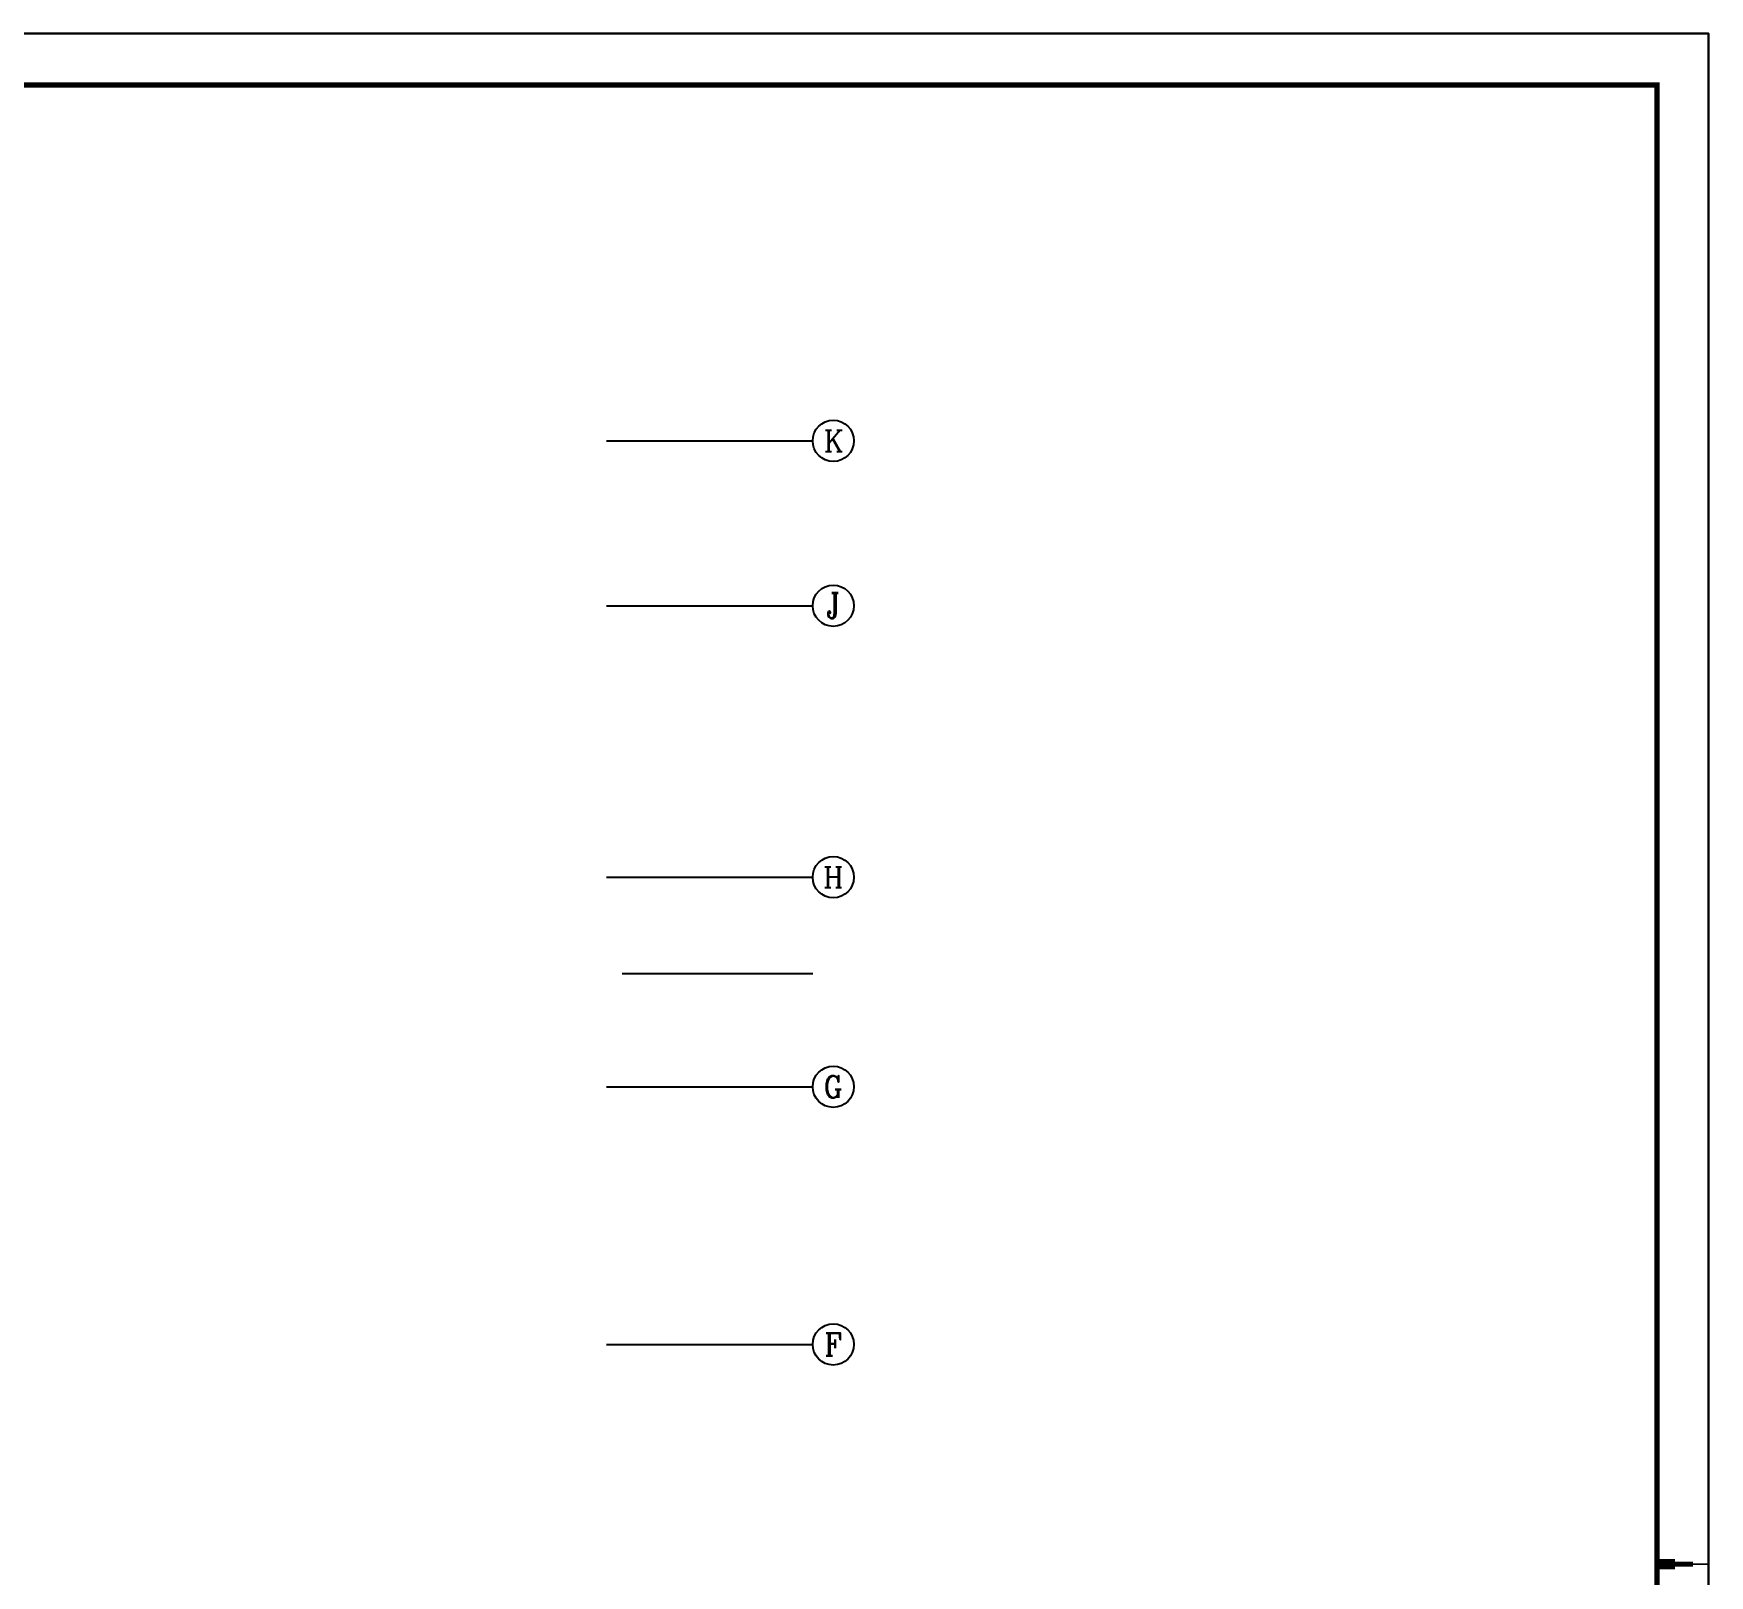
# Model space of a CAD drawing. Extents: x -55438775289 to -98440, y -7665632576 to 9496667396.
# Drawn here: x -157215 to -108414, y -177742 to -132865 of the extents above; entities that cross this region are included whole.
import ezdxf
from ezdxf.enums import TextEntityAlignment as Align

# ---------------------------------------------------------------- set-up
doc = ezdxf.new("R2010")
doc.units = 0
doc.header["$LTSCALE"] = 1000
doc.layers.get('0').update_dxf_attribs({"linetype": 'CONTINUOUS'})
for name, color, linetype in [('0AR', 8, 'CONTINUOUS'), ('FRAME', 7, 'CONTINUOUS'), ('行政综合楼底图$0$AXIS', 8, 'CONTINUOUS'), ('行政综合楼底图$0$AXIS_TEXT', 8, 'CONTINUOUS')]:
    doc.layers.add(name, color=color, linetype=linetype)
doc.styles.add('行政综合楼底图$0$_TCH_AXIS', font='COMPLEX', dxfattribs={"bigfont": 'GBCBIG'})
doc.styles.add('行政综合楼底图$0$COMPLEX', font='COMPLEX')

# ---------------------------------------------------------------- blocks, each defined once
blk = doc.blocks.new('行政综合楼底图$0$_AXISO')
blk.add_circle((0, 0), 0.5)
at = {"layer": '行政综合楼底图$0$AXIS_TEXT', "style": '行政综合楼底图$0$COMPLEX', "width": 1.041667}
blk.add_attdef('A', text='', height=0.56, dxfattribs=at).set_placement((-0.25, -0.28), (0.25, -0.28), align=Align.FIT)
blk = doc.blocks.new('行政综合楼底图')
at = {"layer": '行政综合楼底图$0$AXIS'}
for p, q in [((-805930, -360865), (-799930, -360865)), ((-805930, -365665), (-799930, -365665)), ((-805930, -373565), (-799930, -373565)), ((-805480, -376365), (-799930, -376365)), ((-805930, -379665), (-799930, -379665)), ((-805930, -387165), (-799930, -387165))]:
    blk.add_line(p, q, dxfattribs=at)
ref = blk.add_blockref('行政综合楼底图$0$_AXISO', (-799330, -360865), dxfattribs=dict(at, xscale=1200, yscale=1200, zscale=1200))
ref.add_attrib('A', 'K', dxfattribs={"layer": '行政综合楼底图$0$AXIS_TEXT', "height": 623, "style": '行政综合楼底图$0$_TCH_AXIS'}).set_placement((-799612, -361177), (-799048, -361177), align=Align.FIT)
ref = blk.add_blockref('行政综合楼底图$0$_AXISO', (-799330, -365665), dxfattribs=dict(at, xscale=1200, yscale=1200, zscale=1200))
ref.add_attrib('A', 'J', dxfattribs={"layer": '行政综合楼底图$0$AXIS_TEXT', "height": 744, "style": '行政综合楼底图$0$_TCH_AXIS'}).set_placement((-799525, -366037), (-799135, -366037), align=Align.FIT)
ref = blk.add_blockref('行政综合楼底图$0$_AXISO', (-799330, -373565), dxfattribs=dict(at, xscale=1200, yscale=1200, zscale=1200))
ref.add_attrib('A', 'H', dxfattribs={"layer": '行政综合楼底图$0$AXIS_TEXT', "height": 608, "style": '行政综合楼底图$0$_TCH_AXIS'}).set_placement((-799620, -373870), (-799040, -373870), align=Align.FIT)
ref = blk.add_blockref('行政综合楼底图$0$_AXISO', (-799330, -379665), dxfattribs=dict(at, xscale=1200, yscale=1200, zscale=1200))
ref.add_attrib('A', 'G', dxfattribs={"layer": '行政综合楼底图$0$AXIS_TEXT', "height": 638, "style": '行政综合楼底图$0$_TCH_AXIS'}).set_placement((-799603, -379984), (-799057, -379984), align=Align.FIT)
ref = blk.add_blockref('行政综合楼底图$0$_AXISO', (-799330, -387165), dxfattribs=dict(at, xscale=1200, yscale=1200, zscale=1200))
ref.add_attrib('A', 'F', dxfattribs={"layer": '行政综合楼底图$0$AXIS_TEXT', "height": 668, "style": '行政综合楼底图$0$_TCH_AXIS'}).set_placement((-799585, -387500), (-799075, -387500), align=Align.FIT)
blk = doc.blocks.new('a1')
at = {"layer": 'FRAME'}
blk.add_lwpolyline([(32220, 126240), (116320, 126240), (116320, 185640), (32220, 185640)], close=True, dxfattribs=at)
at = {"layer": 'FRAME', "const_width": 100}
blk.add_lwpolyline([(34720, 127240), (115320, 127240), (115320, 184640), (34720, 184640)], close=True, dxfattribs=at)
at = {"layer": 'FRAME'}
for points, const_width in [([(115320, 155940), (115670, 155940)], 200), ([(115320, 155940), (116020, 155940)], 100), ([(116320, 155940), (115320, 155940)], 35)]:
    blk.add_lwpolyline(points, dxfattribs=dict(at, const_width=const_width))
blk = doc.blocks.new('打印框')
at = {"layer": 'FRAME'}
blk.add_lwpolyline([(-894711, 340006), (-810611, 340006), (-810611, 280606), (-894711, 280606)], close=True, dxfattribs=at)

msp = doc.modelspace()

# ---------------------------------------------------------------- block references
at = {"layer": '0AR'}
msp.add_blockref('行政综合楼底图', (665403, 216146), dxfattribs=at)

# ---------------------------------------------------------------- next in the draw order: block references
at = {"layer": 'FRAME', "xscale": 1.5, "yscale": 1.5, "zscale": 1.5}
for name, p in [('a1', (-282920, -411325)), ('打印框', (1107477, -642874))]:
    msp.add_blockref(name, p, dxfattribs=at)

doc.saveas('drawing.dxf')
